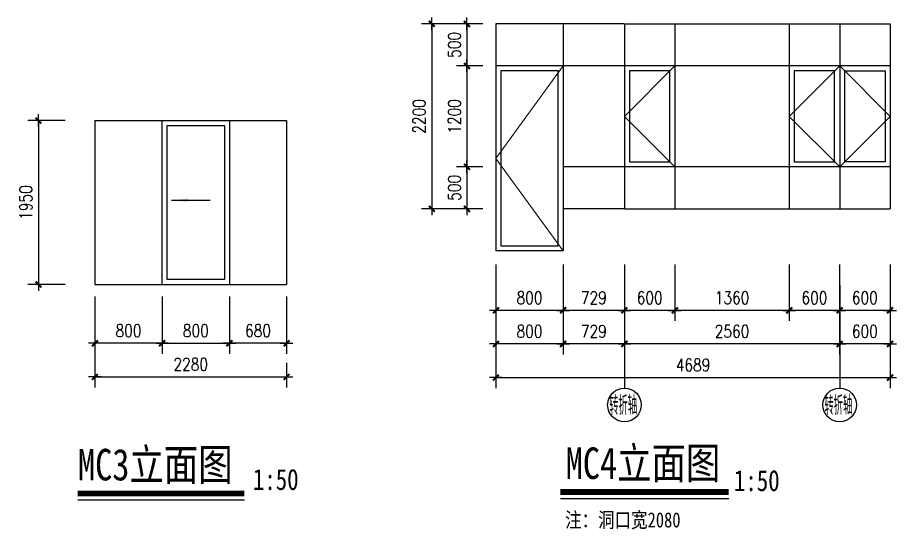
# Model space of a CAD drawing. Extents: x 12400 to 217743, y 90685 to 209848.
# Drawn here: x 200583 to 211037, y 119152 to 125240 of the extents above; entities that cross this region are included whole.
import ezdxf
from ezdxf.enums import TextEntityAlignment as Align

# ---------------------------------------------------------------- set-up
doc = ezdxf.new("R2010")
doc.units = 0
doc.header["$LTSCALE"] = 200
doc.layers.get('0').update_dxf_attribs({"linetype": 'CONTINUOUS'})
doc.layers.get('DEFPOINTS').update_dxf_attribs({"linetype": 'CONTINUOUS'})
for name, color, linetype in [('AXIS_TEXT', 7, 'CONTINUOUS'), ('PUB_DIM', 3, 'CONTINUOUS'), ('WINDOW', 2, 'CONTINUOUS')]:
    doc.layers.add(name, color=color, linetype=linetype)
doc.layers.add('LAYER1', color=3, linetype='CONTINUOUS', lineweight=18)
doc.styles.add('-黑体', font='SIMHEI.TTF', dxfattribs={"width": 0.8})
doc.styles.add('_HZTXT', font='txt.shx', dxfattribs={"width": 0.8, "bigfont": 'hztxt.shx'})
doc.styles.add('DIM_FONT', font='SIMPLEX', dxfattribs={"width": 0.8})
doc.dimstyles.new('DIMN50', dxfattribs={"dimscale": 0.5, "dimtxt": 300, "dimasz": 1, "dimexe": 250, "dimexo": 300, "dimgap": 150, "dimtad": 1, "dimdec": 0, "dimzin": 0, "dimdsep": 46, "dimtxsty": 'DIM_FONT', "dimblk": '_DIMX', "dimblk1": 'DOTSMALL', "dimblk2": 'DOTSMALL', "dimcen": 2.5, "dimclrt": 7, "dimadec": 0, "dimazin": 0, "dimtfac": 1, "dimtdec": 0, "dimtix": 1, "dimtmove": 2, "dimatfit": 3, "dimldrblk": '_DIMX', "dimfxl": 0, "dimtolj": 1, "dimtzin": 0, "dimarcsym": 0})

# ---------------------------------------------------------------- blocks, each defined once
blk = doc.blocks.new('_DIMX')
blk.add_line((-150, 0), (150, 0))
at = {"const_width": 50}
blk.add_lwpolyline([(-70, -70), (70, 70)], dxfattribs=at)
blk = doc.blocks.new('*D2534')
at = {"layer": 'DEFPOINTS', "color": 0, "linetype": 'Continuous'}
for p in [(201503, 122074), (202303, 122074, -483), (201503, 121366)]:
    blk.add_point(p, dxfattribs=at)
at = {"layer": 'PUB_DIM', "color": 0, "linetype": 'Continuous', "lineweight": -2}
for p, q in [((201503, 121924), (201503, 121241)), ((202303, 121924), (202303, 121241)), ((202302, 121366), (201503, 121366))]:
    blk.add_line(p, q, dxfattribs=at)
at = {"layer": 'PUB_DIM', "color": 0, "linetype": 'Continuous', "lineweight": -2, "xscale": 0.5, "yscale": 0.5, "zscale": 0.5, "rotation": 180}
blk.add_blockref('_DIMX', (201503, 121366), dxfattribs=at)
at = {"layer": 'PUB_DIM', "color": 0, "linetype": 'Continuous', "lineweight": -2, "xscale": 0.5, "yscale": 0.5, "zscale": 0.5}
blk.add_blockref('_DIMX', (202303, 121366), dxfattribs=at)
at = {"layer": 'PUB_DIM', "color": 7, "linetype": 'Continuous', "insert": (201903, 121516), "char_height": 150, "attachment_point": 5, "style": 'DIM_FONT'}
blk.add_mtext('\\A1;800', dxfattribs=at)
blk = doc.blocks.new('_DOTSMALL')
at = {"color": 0, "linetype": 'ByBlock', "const_width": 0.5}
blk.add_lwpolyline([(-0.0625, 0, 1), (0.0625, 0, 1)], format="xyb", close=True, dxfattribs=at)
blk = doc.blocks.new('*D2535')
at = {"layer": 'DEFPOINTS', "color": 0, "linetype": 'Continuous'}
for p in [(202303, 122074, -483), (203103, 122074), (203103, 121366)]:
    blk.add_point(p, dxfattribs=at)
at = {"layer": 'PUB_DIM', "color": 0, "linetype": 'Continuous', "lineweight": -2}
for p, q in [((202303, 121924), (202303, 121241)), ((203103, 121924), (203103, 121241)), ((202303, 121366), (203102, 121366))]:
    blk.add_line(p, q, dxfattribs=at)
at = {"layer": 'PUB_DIM', "color": 0, "linetype": 'Continuous', "lineweight": -2, "xscale": 0.5, "yscale": 0.5, "zscale": 0.5, "rotation": 180}
blk.add_blockref('_DIMX', (202303, 121366), dxfattribs=at)
at = {"layer": 'PUB_DIM', "color": 0, "linetype": 'Continuous', "lineweight": -2, "xscale": 0.5, "yscale": 0.5, "zscale": 0.5}
blk.add_blockref('_DIMX', (203103, 121366), dxfattribs=at)
at = {"layer": 'PUB_DIM', "color": 7, "linetype": 'Continuous', "insert": (202703, 121516), "char_height": 150, "attachment_point": 5, "style": 'DIM_FONT'}
blk.add_mtext('\\A1;800', dxfattribs=at)
blk = doc.blocks.new('*D2536')
at = {"layer": 'DEFPOINTS', "color": 0, "linetype": 'Continuous'}
for p in [(201298, 124015), (200831, 122065), (201298, 122065)]:
    blk.add_point(p, dxfattribs=at)
at = {"layer": 'PUB_DIM', "color": 0, "linetype": 'Continuous', "lineweight": -2}
for p, q in [((201148, 124015), (200706, 124015)), ((200831, 124015), (200831, 122066)), ((201148, 122065), (200706, 122065))]:
    blk.add_line(p, q, dxfattribs=at)
at = {"layer": 'PUB_DIM', "color": 0, "linetype": 'Continuous', "lineweight": -2, "xscale": 0.5, "yscale": 0.5, "zscale": 0.5}
for p, rotation in [((200831, 124015), 90), ((200831, 122065), 270)]:
    blk.add_blockref('_DIMX', p, dxfattribs=dict(at, rotation=rotation))
at = {"layer": 'PUB_DIM', "color": 7, "linetype": 'Continuous', "insert": (200681, 123040), "char_height": 150, "attachment_point": 5, "rotation": 90, "style": 'DIM_FONT'}
blk.add_mtext('\\A1;1950', dxfattribs=at)
blk = doc.blocks.new('*D2537')
at = {"layer": 'DEFPOINTS', "color": 0, "linetype": 'Continuous'}
for p in [(201503, 121787), (203783, 121285), (203783, 120966)]:
    blk.add_point(p, dxfattribs=at)
at = {"layer": 'PUB_DIM', "color": 0, "linetype": 'Continuous', "lineweight": -2}
for p, q in [((201503, 121637), (201503, 120841)), ((203783, 121135), (203783, 120841)), ((201503, 120966), (203782, 120966))]:
    blk.add_line(p, q, dxfattribs=at)
at = {"layer": 'PUB_DIM', "color": 0, "linetype": 'Continuous', "lineweight": -2, "xscale": 0.5, "yscale": 0.5, "zscale": 0.5, "rotation": 180}
blk.add_blockref('_DIMX', (201503, 120966), dxfattribs=at)
at = {"layer": 'PUB_DIM', "color": 0, "linetype": 'Continuous', "lineweight": -2, "xscale": 0.5, "yscale": 0.5, "zscale": 0.5}
blk.add_blockref('_DIMX', (203783, 120966), dxfattribs=at)
at = {"layer": 'PUB_DIM', "color": 7, "linetype": 'Continuous', "insert": (202643, 121116), "char_height": 150, "attachment_point": 5, "style": 'DIM_FONT'}
blk.add_mtext('\\A1;2280', dxfattribs=at)
blk = doc.blocks.new('_ARROW')
blk.add_solid([(0, 0), (-1, 0.1), (-1, -0.1)])
blk = doc.blocks.new('*D2538')
at = {"layer": 'DEFPOINTS', "color": 0, "linetype": 'Continuous'}
for p in [(203103, 122074), (203783, 122074, -257), (203103, 121366)]:
    blk.add_point(p, dxfattribs=at)
at = {"layer": 'PUB_DIM', "color": 0, "linetype": 'Continuous', "lineweight": -2}
for p, q in [((203103, 121924), (203103, 121241)), ((203783, 121924), (203783, 121241)), ((203782, 121366), (203103, 121366))]:
    blk.add_line(p, q, dxfattribs=at)
at = {"layer": 'PUB_DIM', "color": 0, "linetype": 'Continuous', "lineweight": -2, "xscale": 0.5, "yscale": 0.5, "zscale": 0.5, "rotation": 180}
blk.add_blockref('_DIMX', (203103, 121366), dxfattribs=at)
at = {"layer": 'PUB_DIM', "color": 0, "linetype": 'Continuous', "lineweight": -2, "xscale": 0.5, "yscale": 0.5, "zscale": 0.5}
blk.add_blockref('_DIMX', (203783, 121366), dxfattribs=at)
at = {"layer": 'PUB_DIM', "color": 7, "linetype": 'Continuous', "insert": (203443, 121516), "char_height": 150, "attachment_point": 5, "style": 'DIM_FONT'}
blk.add_mtext('\\A1;680', dxfattribs=at)
blk = doc.blocks.new('*D2539')
at = {"layer": 'DEFPOINTS', "color": 0, "linetype": 'Continuous'}
for p in [(210962, 122223, 979), (206273, 122206, 483), (210962, 120958)]:
    blk.add_point(p, dxfattribs=at)
at = {"layer": 'PUB_DIM', "color": 0, "linetype": 'Continuous', "lineweight": -2}
for p, q in [((206273, 122056), (206273, 120833)), ((210962, 122073), (210962, 120833)), ((206274, 120958), (210962, 120958))]:
    blk.add_line(p, q, dxfattribs=at)
at = {"layer": 'PUB_DIM', "color": 0, "linetype": 'Continuous', "lineweight": -2, "xscale": 0.5, "yscale": 0.5, "zscale": 0.5, "rotation": 180}
blk.add_blockref('_DIMX', (206273, 120958), dxfattribs=at)
at = {"layer": 'PUB_DIM', "color": 0, "linetype": 'Continuous', "lineweight": -2, "xscale": 0.5, "yscale": 0.5, "zscale": 0.5}
blk.add_blockref('_DIMX', (210962, 120958), dxfattribs=at)
at = {"layer": 'PUB_DIM', "color": 7, "linetype": 'Continuous', "insert": (208618, 121108), "char_height": 150, "attachment_point": 5, "style": 'DIM_FONT'}
blk.add_mtext('\\A1;4689', dxfattribs=at)
blk = doc.blocks.new('A$C55AC4DBD')
blk.add_circle((200, 200, 483), 200)
at = {"layer": 'AXIS_TEXT', "style": '_HZTXT', "width": 0.51111}
blk.add_attdef('转折轴', text='', height=224, rotation=1.7767, dxfattribs=at).set_placement((22, 78, 483), (354, 88, 483), align=Align.FIT)
blk = doc.blocks.new('*D2540')
at = {"layer": 'DEFPOINTS', "color": 0, "linetype": 'Continuous'}
for p in [(206267, 124665), (205929, 123465), (206267, 123465)]:
    blk.add_point(p, dxfattribs=at)
at = {"layer": 'PUB_DIM', "color": 0, "linetype": 'Continuous', "lineweight": -2}
for p, q in [((206117, 124665), (205804, 124665)), ((205929, 124665), (205929, 123466)), ((206117, 123465), (205804, 123465))]:
    blk.add_line(p, q, dxfattribs=at)
at = {"layer": 'PUB_DIM', "color": 0, "linetype": 'Continuous', "lineweight": -2, "xscale": 0.5, "yscale": 0.5, "zscale": 0.5}
for p, rotation in [((205929, 124665), 90), ((205929, 123465), 270)]:
    blk.add_blockref('_DIMX', p, dxfattribs=dict(at, rotation=rotation))
at = {"layer": 'PUB_DIM', "color": 7, "linetype": 'Continuous', "insert": (205779, 124065), "char_height": 150, "attachment_point": 5, "rotation": 90, "style": 'DIM_FONT'}
blk.add_mtext('\\A1;1200', dxfattribs=at)
blk = doc.blocks.new('*D2541')
at = {"layer": 'DEFPOINTS', "color": 0, "linetype": 'Continuous'}
for p in [(206202, 125165), (205511, 122965), (206202, 122965)]:
    blk.add_point(p, dxfattribs=at)
at = {"layer": 'PUB_DIM', "color": 0, "linetype": 'Continuous', "lineweight": -2}
for p, q in [((206052, 125165), (205386, 125165)), ((205511, 125165), (205511, 122966)), ((206052, 122965), (205386, 122965))]:
    blk.add_line(p, q, dxfattribs=at)
at = {"layer": 'PUB_DIM', "color": 0, "linetype": 'Continuous', "lineweight": -2, "xscale": 0.5, "yscale": 0.5, "zscale": 0.5}
for p, rotation in [((205511, 125165), 90), ((205511, 122965), 270)]:
    blk.add_blockref('_DIMX', p, dxfattribs=dict(at, rotation=rotation))
at = {"layer": 'PUB_DIM', "color": 7, "linetype": 'Continuous', "insert": (205361, 124065), "char_height": 150, "attachment_point": 5, "rotation": 90, "style": 'DIM_FONT'}
blk.add_mtext('\\A1;2200', dxfattribs=at)
blk = doc.blocks.new('*D2542')
at = {"layer": 'DEFPOINTS', "color": 0, "linetype": 'Continuous'}
for p in [(206273, 122454), (207073, 122454), (206273, 121758)]:
    blk.add_point(p, dxfattribs=at)
at = {"layer": 'PUB_DIM', "color": 0, "linetype": 'Continuous', "lineweight": -2}
for p, q in [((206273, 122304), (206273, 121633)), ((207073, 122304), (207073, 121633)), ((207073, 121758), (206274, 121758))]:
    blk.add_line(p, q, dxfattribs=at)
at = {"layer": 'PUB_DIM', "color": 0, "linetype": 'Continuous', "lineweight": -2, "xscale": 0.5, "yscale": 0.5, "zscale": 0.5, "rotation": 180}
blk.add_blockref('_DIMX', (206273, 121758), dxfattribs=at)
at = {"layer": 'PUB_DIM', "color": 0, "linetype": 'Continuous', "lineweight": -2, "xscale": 0.5, "yscale": 0.5, "zscale": 0.5}
blk.add_blockref('_DIMX', (207073, 121758), dxfattribs=at)
at = {"layer": 'PUB_DIM', "color": 7, "linetype": 'Continuous', "insert": (206673, 121908), "char_height": 150, "attachment_point": 5, "style": 'DIM_FONT'}
blk.add_mtext('\\A1;800', dxfattribs=at)
blk = doc.blocks.new('*D2543')
at = {"layer": 'DEFPOINTS', "color": 0, "linetype": 'Continuous'}
for p in [(206267, 123465), (205929, 122965), (206267, 122965)]:
    blk.add_point(p, dxfattribs=at)
at = {"layer": 'PUB_DIM', "color": 0, "linetype": 'Continuous', "lineweight": -2}
for p, q in [((206117, 123465), (205804, 123465)), ((205929, 123465), (205929, 122966)), ((206117, 122965), (205804, 122965))]:
    blk.add_line(p, q, dxfattribs=at)
at = {"layer": 'PUB_DIM', "color": 0, "linetype": 'Continuous', "lineweight": -2, "xscale": 0.5, "yscale": 0.5, "zscale": 0.5}
for p, rotation in [((205929, 123465), 90), ((205929, 122965), 270)]:
    blk.add_blockref('_DIMX', p, dxfattribs=dict(at, rotation=rotation))
at = {"layer": 'PUB_DIM', "color": 7, "linetype": 'Continuous', "insert": (205779, 123215), "char_height": 150, "attachment_point": 5, "rotation": 90, "style": 'DIM_FONT'}
blk.add_mtext('\\A1;500', dxfattribs=at)
blk = doc.blocks.new('*D2544')
at = {"layer": 'DEFPOINTS', "color": 0, "linetype": 'Continuous'}
for p in [(206267, 125165), (205929, 124665), (206267, 124665)]:
    blk.add_point(p, dxfattribs=at)
at = {"layer": 'PUB_DIM', "color": 0, "linetype": 'Continuous', "lineweight": -2}
for p, q in [((206117, 125165), (205804, 125165)), ((205929, 125165), (205929, 124666)), ((206117, 124665), (205804, 124665))]:
    blk.add_line(p, q, dxfattribs=at)
at = {"layer": 'PUB_DIM', "color": 0, "linetype": 'Continuous', "lineweight": -2, "xscale": 0.5, "yscale": 0.5, "zscale": 0.5}
for p, rotation in [((205929, 125165), 90), ((205929, 124665), 270)]:
    blk.add_blockref('_DIMX', p, dxfattribs=dict(at, rotation=rotation))
at = {"layer": 'PUB_DIM', "color": 7, "linetype": 'Continuous', "insert": (205779, 124915), "char_height": 150, "attachment_point": 5, "rotation": 90, "style": 'DIM_FONT'}
blk.add_mtext('\\A1;500', dxfattribs=at)
blk = doc.blocks.new('*D2545')
at = {"layer": 'DEFPOINTS', "color": 0, "linetype": 'Continuous'}
for p in [(207073, 122454), (207802, 122454, -646), (207073, 121758)]:
    blk.add_point(p, dxfattribs=at)
at = {"layer": 'PUB_DIM', "color": 0, "linetype": 'Continuous', "lineweight": -2}
for p, q in [((207073, 122304), (207073, 121633)), ((207802, 122304), (207802, 121633)), ((207802, 121758), (207074, 121758))]:
    blk.add_line(p, q, dxfattribs=at)
at = {"layer": 'PUB_DIM', "color": 0, "linetype": 'Continuous', "lineweight": -2, "xscale": 0.5, "yscale": 0.5, "zscale": 0.5, "rotation": 180}
blk.add_blockref('_DIMX', (207073, 121758), dxfattribs=at)
at = {"layer": 'PUB_DIM', "color": 0, "linetype": 'Continuous', "lineweight": -2, "xscale": 0.5, "yscale": 0.5, "zscale": 0.5}
blk.add_blockref('_DIMX', (207802, 121758), dxfattribs=at)
at = {"layer": 'PUB_DIM', "color": 7, "linetype": 'Continuous', "insert": (207438, 121908), "char_height": 150, "attachment_point": 5, "style": 'DIM_FONT'}
blk.add_mtext('\\A1;729', dxfattribs=at)
blk = doc.blocks.new('*D2550')
at = {"layer": 'DEFPOINTS', "color": 0, "linetype": 'Continuous'}
for p in [(210362, 122454), (210962, 122454), (210362, 121758)]:
    blk.add_point(p, dxfattribs=at)
at = {"layer": 'PUB_DIM', "color": 0, "linetype": 'Continuous', "lineweight": -2}
for p, q in [((210362, 122304), (210362, 121633)), ((210962, 122304), (210962, 121633)), ((210962, 121758), (210363, 121758))]:
    blk.add_line(p, q, dxfattribs=at)
at = {"layer": 'PUB_DIM', "color": 0, "linetype": 'Continuous', "lineweight": -2, "xscale": 0.5, "yscale": 0.5, "zscale": 0.5, "rotation": 180}
blk.add_blockref('_DIMX', (210362, 121758), dxfattribs=at)
at = {"layer": 'PUB_DIM', "color": 0, "linetype": 'Continuous', "lineweight": -2, "xscale": 0.5, "yscale": 0.5, "zscale": 0.5}
blk.add_blockref('_DIMX', (210962, 121758), dxfattribs=at)
at = {"layer": 'PUB_DIM', "color": 7, "linetype": 'Continuous', "insert": (210662, 121908), "char_height": 150, "attachment_point": 5, "style": 'DIM_FONT'}
blk.add_mtext('\\A1;600', dxfattribs=at)
blk = doc.blocks.new('*D2551')
at = {"layer": 'DEFPOINTS', "color": 0, "linetype": 'Continuous'}
for p in [(209762, 122454), (210362, 122454), (209762, 121758)]:
    blk.add_point(p, dxfattribs=at)
at = {"layer": 'PUB_DIM', "color": 0, "linetype": 'Continuous', "lineweight": -2}
for p, q in [((209762, 122304), (209762, 121633)), ((210362, 122304), (210362, 121633)), ((210362, 121758), (209763, 121758))]:
    blk.add_line(p, q, dxfattribs=at)
at = {"layer": 'PUB_DIM', "color": 0, "linetype": 'Continuous', "lineweight": -2, "xscale": 0.5, "yscale": 0.5, "zscale": 0.5, "rotation": 180}
blk.add_blockref('_DIMX', (209762, 121758), dxfattribs=at)
at = {"layer": 'PUB_DIM', "color": 0, "linetype": 'Continuous', "lineweight": -2, "xscale": 0.5, "yscale": 0.5, "zscale": 0.5}
blk.add_blockref('_DIMX', (210362, 121758), dxfattribs=at)
at = {"layer": 'PUB_DIM', "color": 7, "linetype": 'Continuous', "insert": (210062, 121908), "char_height": 150, "attachment_point": 5, "style": 'DIM_FONT'}
blk.add_mtext('\\A1;600', dxfattribs=at)
blk = doc.blocks.new('*D2552')
at = {"layer": 'DEFPOINTS', "color": 0, "linetype": 'Continuous'}
for p in [(207802, 122454), (208402, 122454), (207802, 121758)]:
    blk.add_point(p, dxfattribs=at)
at = {"layer": 'PUB_DIM', "color": 0, "linetype": 'Continuous', "lineweight": -2}
for p, q in [((207802, 122304), (207802, 121633)), ((208402, 122304), (208402, 121633)), ((208402, 121758), (207803, 121758))]:
    blk.add_line(p, q, dxfattribs=at)
at = {"layer": 'PUB_DIM', "color": 0, "linetype": 'Continuous', "lineweight": -2, "xscale": 0.5, "yscale": 0.5, "zscale": 0.5, "rotation": 180}
blk.add_blockref('_DIMX', (207802, 121758), dxfattribs=at)
at = {"layer": 'PUB_DIM', "color": 0, "linetype": 'Continuous', "lineweight": -2, "xscale": 0.5, "yscale": 0.5, "zscale": 0.5}
blk.add_blockref('_DIMX', (208402, 121758), dxfattribs=at)
at = {"layer": 'PUB_DIM', "color": 7, "linetype": 'Continuous', "insert": (208102, 121908), "char_height": 150, "attachment_point": 5, "style": 'DIM_FONT'}
blk.add_mtext('\\A1;600', dxfattribs=at)
blk = doc.blocks.new('*D2553')
at = {"layer": 'DEFPOINTS', "color": 0, "linetype": 'Continuous'}
for p in [(208402, 122454, 965), (209762, 122454), (208402, 121758)]:
    blk.add_point(p, dxfattribs=at)
at = {"layer": 'PUB_DIM', "color": 0, "linetype": 'Continuous', "lineweight": -2}
for p, q in [((208402, 122304), (208402, 121633)), ((209762, 122304), (209762, 121633)), ((209762, 121758), (208403, 121758))]:
    blk.add_line(p, q, dxfattribs=at)
at = {"layer": 'PUB_DIM', "color": 0, "linetype": 'Continuous', "lineweight": -2, "xscale": 0.5, "yscale": 0.5, "zscale": 0.5, "rotation": 180}
blk.add_blockref('_DIMX', (208402, 121758), dxfattribs=at)
at = {"layer": 'PUB_DIM', "color": 0, "linetype": 'Continuous', "lineweight": -2, "xscale": 0.5, "yscale": 0.5, "zscale": 0.5}
blk.add_blockref('_DIMX', (209762, 121758), dxfattribs=at)
at = {"layer": 'PUB_DIM', "color": 7, "linetype": 'Continuous', "insert": (209082, 121908), "char_height": 150, "attachment_point": 5, "style": 'DIM_FONT'}
blk.add_mtext('\\A1;1360', dxfattribs=at)
blk = doc.blocks.new('*D2573')
at = {"layer": 'DEFPOINTS', "color": 0, "linetype": 'Continuous'}
for p in [(206273, 122054), (207073, 122054), (206273, 121358)]:
    blk.add_point(p, dxfattribs=at)
at = {"layer": 'PUB_DIM', "color": 0, "linetype": 'Continuous', "lineweight": -2}
for p, q in [((206273, 121904), (206273, 121233)), ((207073, 121904), (207073, 121233)), ((207073, 121358), (206274, 121358))]:
    blk.add_line(p, q, dxfattribs=at)
at = {"layer": 'PUB_DIM', "color": 0, "linetype": 'Continuous', "lineweight": -2, "xscale": 0.5, "yscale": 0.5, "zscale": 0.5, "rotation": 180}
blk.add_blockref('_DIMX', (206273, 121358), dxfattribs=at)
at = {"layer": 'PUB_DIM', "color": 0, "linetype": 'Continuous', "lineweight": -2, "xscale": 0.5, "yscale": 0.5, "zscale": 0.5}
blk.add_blockref('_DIMX', (207073, 121358), dxfattribs=at)
at = {"layer": 'PUB_DIM', "color": 7, "linetype": 'Continuous', "insert": (206673, 121508), "char_height": 150, "attachment_point": 5, "style": 'DIM_FONT'}
blk.add_mtext('\\A1;800', dxfattribs=at)
blk = doc.blocks.new('*D2574')
at = {"layer": 'DEFPOINTS', "color": 0, "linetype": 'Continuous'}
for p in [(207073, 122054), (207802, 122054, -646), (207073, 121358)]:
    blk.add_point(p, dxfattribs=at)
at = {"layer": 'PUB_DIM', "color": 0, "linetype": 'Continuous', "lineweight": -2}
for p, q in [((207073, 121904), (207073, 121233)), ((207802, 121904), (207802, 121233)), ((207802, 121358), (207074, 121358))]:
    blk.add_line(p, q, dxfattribs=at)
at = {"layer": 'PUB_DIM', "color": 0, "linetype": 'Continuous', "lineweight": -2, "xscale": 0.5, "yscale": 0.5, "zscale": 0.5, "rotation": 180}
blk.add_blockref('_DIMX', (207073, 121358), dxfattribs=at)
at = {"layer": 'PUB_DIM', "color": 0, "linetype": 'Continuous', "lineweight": -2, "xscale": 0.5, "yscale": 0.5, "zscale": 0.5}
blk.add_blockref('_DIMX', (207802, 121358), dxfattribs=at)
at = {"layer": 'PUB_DIM', "color": 7, "linetype": 'Continuous', "insert": (207438, 121508), "char_height": 150, "attachment_point": 5, "style": 'DIM_FONT'}
blk.add_mtext('\\A1;729', dxfattribs=at)
blk = doc.blocks.new('*D2575')
at = {"layer": 'DEFPOINTS', "color": 0, "linetype": 'Continuous'}
for p in [(207802, 122054), (210362, 122054), (207802, 121358)]:
    blk.add_point(p, dxfattribs=at)
at = {"layer": 'PUB_DIM', "color": 0, "linetype": 'Continuous', "lineweight": -2}
for p, q in [((207802, 121904), (207802, 121233)), ((210362, 121904), (210362, 121233)), ((210362, 121358), (207803, 121358))]:
    blk.add_line(p, q, dxfattribs=at)
at = {"layer": 'PUB_DIM', "color": 0, "linetype": 'Continuous', "lineweight": -2, "xscale": 0.5, "yscale": 0.5, "zscale": 0.5, "rotation": 180}
blk.add_blockref('_DIMX', (207802, 121358), dxfattribs=at)
at = {"layer": 'PUB_DIM', "color": 0, "linetype": 'Continuous', "lineweight": -2, "xscale": 0.5, "yscale": 0.5, "zscale": 0.5}
blk.add_blockref('_DIMX', (210362, 121358), dxfattribs=at)
at = {"layer": 'PUB_DIM', "color": 7, "linetype": 'Continuous', "insert": (209082, 121508), "char_height": 150, "attachment_point": 5, "style": 'DIM_FONT'}
blk.add_mtext('\\A1;2560', dxfattribs=at)
blk = doc.blocks.new('*D2576')
at = {"layer": 'DEFPOINTS', "color": 0, "linetype": 'Continuous'}
for p in [(210362, 122054), (210962, 122054), (210362, 121358)]:
    blk.add_point(p, dxfattribs=at)
at = {"layer": 'PUB_DIM', "color": 0, "linetype": 'Continuous', "lineweight": -2}
for p, q in [((210362, 121904), (210362, 121233)), ((210962, 121904), (210962, 121233)), ((210962, 121358), (210363, 121358))]:
    blk.add_line(p, q, dxfattribs=at)
at = {"layer": 'PUB_DIM', "color": 0, "linetype": 'Continuous', "lineweight": -2, "xscale": 0.5, "yscale": 0.5, "zscale": 0.5, "rotation": 180}
blk.add_blockref('_DIMX', (210362, 121358), dxfattribs=at)
at = {"layer": 'PUB_DIM', "color": 0, "linetype": 'Continuous', "lineweight": -2, "xscale": 0.5, "yscale": 0.5, "zscale": 0.5}
blk.add_blockref('_DIMX', (210962, 121358), dxfattribs=at)
at = {"layer": 'PUB_DIM', "color": 7, "linetype": 'Continuous', "insert": (210662, 121508), "char_height": 150, "attachment_point": 5, "style": 'DIM_FONT'}
blk.add_mtext('\\A1;600', dxfattribs=at)

msp = doc.modelspace()

# ---------------------------------------------------------------- linework, layer by layer
for p, q in [((201298.467, 119502.675), (203280.608, 119502.675)), ((207041.062, 119519.686), (209042.84, 119519.686))]:
    msp.add_line(p, q)
at = {"const_width": 69.444}
for points in [[(201298.467, 119579.913), (203280.608, 119579.913)], [(207041.062, 119596.924), (209042.84, 119596.924)]]:
    msp.add_lwpolyline(points, dxfattribs=at)
at = {"layer": 'LAYER1', "color": 8, "ltscale": 0.6}
msp.add_lwpolyline([(207073.021, 124665.188), (206273.021, 123565.188), (207073.021, 122465.188)], dxfattribs=at)
at = {"layer": 'LAYER1', "color": 8, "ltscale": 0.6, "elevation": -482.681}
for points in [[(208402.474, 124665.188), (207802.474, 124065.188), (208402.474, 123465.188)], [(210362.474, 124665.188), (209762.474, 124065.188), (210362.474, 123465.188)], [(210362.474, 124665.188), (210962.474, 124065.188), (210362.474, 123465.188)]]:
    msp.add_lwpolyline(points, dxfattribs=at)
at = {"layer": 'PUB_DIM', "linetype": 'Continuous'}
for p, q in [((207802.474, 122057.694, -965.361), (207802.474, 120832.907, -482.681)), ((210362.474, 122057.694, -482.681), (210362.474, 120832.907))]:
    msp.add_line(p, q, dxfattribs=at)
msp.add_lwpolyline([(202412.63, 123067.783), (202875.402, 123067.783)], dxfattribs=at)
at = {"layer": 'WINDOW', "color": 4}
for p, q in [((206273.021, 125165.188, -482.681), (206273.021, 122465.188, -482.681)), ((207796.021, 125165.188, -482.681), (206273.021, 125165.188, -482.681)), ((207073.021, 125165.188, -482.681), (207073.021, 122465.188, -482.681)), ((207802.474, 125165.188, -482.681), (210962.474, 125165.188, -482.681)), ((207802.474, 125165.188, -482.681), (207802.474, 122965.188, -482.681)), ((207802.474, 125165.188, -482.681), (207802.474, 122965.188, -482.681)), ((208402.474, 125165.188, -482.681), (208402.474, 122965.188, -482.681)), ((209762.474, 125165.188, -482.681), (209762.474, 122965.188, -482.681)), ((210362.474, 125165.188, -482.681), (210362.474, 122965.188, -482.681)), ((210962.474, 125165.188, -482.681), (210962.474, 122965.188, -482.681)), ((210962.474, 124665.188, -482.681), (206273.021, 124665.188, -482.681)), ((207802.474, 124665.188, -482.681), (207802.474, 122965.188, -482.681)), ((201502.797, 124015.285), (201502.797, 122065.285)), ((201502.797, 124015.285), (203782.797, 124015.285)), ((203782.797, 124015.285), (203782.797, 122065.285)), ((210962.474, 123465.188, -482.681), (207073.021, 123465.188, -482.681)), ((207802.474, 123465.188, -482.681), (207802.474, 123465.188, -482.681)), ((207796.021, 122965.188, -482.681), (207073.021, 122965.188, -482.681)), ((207802.474, 122965.188, -482.681), (210962.474, 122965.188, -482.681)), ((207073.021, 122465.188, -482.681), (206273.021, 122465.188, -482.681)), ((201502.797, 122065.285), (203782.797, 122065.285))]:
    msp.add_line(p, q, dxfattribs=at)
at = {"layer": 'WINDOW'}
for p, q in [((202302.797, 122065.285), (202302.797, 124015.285)), ((203102.797, 124015.285), (203102.797, 122065.285))]:
    msp.add_line(p, q, dxfattribs=at)
for points in [[(207013.021, 124605.188), (206333.021, 124605.188), (206333.021, 122525.188), (207013.021, 122525.188)], [(208342.474, 124605.188), (207862.474, 124605.188), (207862.474, 123525.188), (208342.474, 123525.188)], [(210302.474, 124605.188), (209822.474, 124605.188), (209822.474, 123525.188), (210302.474, 123525.188)], [(210422.474, 124605.188), (210902.474, 124605.188), (210902.474, 123525.188), (210422.474, 123525.188)], [(202362.797, 123955.285), (203042.797, 123955.285), (203042.797, 122125.285), (202362.797, 122125.285)]]:
    msp.add_lwpolyline(points, close=True, dxfattribs=at)

# ---------------------------------------------------------------- block references
at = {"layer": 'PUB_DIM', "linetype": 'Continuous', "xscale": -200, "yscale": 200, "zscale": 200}
msp.add_blockref('_ARROW', (202412.63, 123067.783), dxfattribs=at)
at = {"layer": 'PUB_DIM', "linetype": 'Continuous', "xscale": 200, "yscale": 200, "zscale": 200, "rotation": 180}
msp.add_blockref('_ARROW', (202412.63, 123067.783), dxfattribs=at)
at = {"layer": 'PUB_DIM', "linetype": 'Continuous'}
for p in [(207602.475, 120432.907, -965.361), (210162.475, 120432.907, -482.681)]:
    msp.add_blockref('A$C55AC4DBD', p, dxfattribs=at).add_auto_attribs({'转折轴': '转折轴'})

# ---------------------------------------------------------------- texts
at = {"style": '-黑体', "width": 0.8}
for s, height, p in [('MC3立面图', 375, (201301.257, 119735.193)), ('MC4立面图', 375, (207102.823, 119752.204)), ('1:50', 250, (203382.006, 119621.782)), ('1:50', 250, (209104.356, 119607.794)), ('注：洞口宽2080', 180, (207095.366, 119175.383))]:
    msp.add_text(s, height=height, dxfattribs=at).set_placement(p)

# ---------------------------------------------------------------- dimensions: what is measured, and where the dimension line sits
at = {"layer": 'PUB_DIM', "linetype": 'Continuous'}
for base, p1, p2, picture, middle in [((205511.263, 122965.188, -482.681), (206202.463, 125165.188, -482.681), (206202.463, 122965.188, -482.681), '*D2541', (205361.263, 124065.188, -482.681)), ((205929.235, 124665.188, -482.681), (206266.675, 125165.188, -482.681), (206266.675, 124665.188, -482.681), '*D2544', (205779.235, 124915.188, -482.681)), ((205929.235, 123465.188, -482.681), (206266.675, 124665.188, -482.681), (206266.675, 123465.188, -482.681), '*D2540', (205779.235, 124065.188, -482.681)), ((200831.466, 122065.285), (201297.86, 124015.285), (201297.86, 122065.285), '*D2536', (200681.466, 123040.285)), ((205929.235, 122965.188, -482.681), (206266.675, 123465.188, -482.681), (206266.675, 122965.188, -482.681), '*D2543', (205779.235, 123215.188, -482.681))]:
    dim = msp.add_linear_dim(base=base, p1=p1, p2=p2, angle=90, dimstyle='DIMN50', dxfattribs=at)
    dim.commit()
    dim.dimension.update_dxf_attribs({"geometry": picture, "text_midpoint": middle})
for base, p1, p2, picture, middle in [((206273.021, 121757.712), (207073.021, 122454.195), (206273.021, 122454.195), '*D2542', (206673.021, 121907.712)), ((207073.021, 121757.712, 482.681), (207802.474, 122454.195, -163.632), (207073.021, 122454.195, 482.681), '*D2545', (207437.748, 121907.712, 482.681)), ((207802.474, 121757.712, -965.361), (208402.474, 122454.195, -965.361), (207802.474, 122454.195, -965.361), '*D2552', (208102.474, 121907.712, -965.361)), ((208402.474, 121757.712, -965.361), (209762.474, 122454.195, -965.361), (208402.474, 122454.195), '*D2553', (209082.474, 121907.712, -965.361)), ((209762.474, 121757.712, -482.681), (210362.474, 122454.195, -482.681), (209762.474, 122454.195, -482.681), '*D2551', (210062.474, 121907.712, -482.681)), ((210362.474, 121757.712, -482.681), (210962.474, 122454.195, -482.681), (210362.474, 122454.195, -482.681), '*D2550', (210662.474, 121907.712, -482.681)), ((210962.474, 120957.907, -482.681), (206273.021, 122206.308), (210962.474, 122223.238, 496.418), '*D2539', (208617.748, 121107.907, -482.681)), ((201502.797, 121365.604, 482.681), (202302.797, 122074.476), (201502.797, 122074.476, 482.681), '*D2534', (201902.797, 121515.604, 482.681)), ((203102.797, 121365.604, 482.681), (202302.797, 122074.476), (203102.797, 122074.476, 482.681), '*D2535', (202702.797, 121515.604, 482.681)), ((203102.797, 121365.604, 482.681), (203782.797, 122074.476, 225.251), (203102.797, 122074.476, 482.681), '*D2538', (203442.797, 121515.604, 482.681)), ((206273.021, 121357.81, -482.681), (207073.021, 122054.292, -482.681), (206273.021, 122054.292, -482.681), '*D2573', (206673.021, 121507.81, -482.681)), ((207073.021, 121357.81), (207802.474, 122054.292, -646.312), (207073.021, 122054.292), '*D2574', (207437.748, 121507.81)), ((207802.474, 121357.81, -1448.042), (210362.474, 122054.292, -1448.042), (207802.474, 122054.292, -1448.042), '*D2575', (209082.474, 121507.81, -1448.042)), ((210362.474, 121357.81, -965.361), (210962.474, 122054.292, -965.361), (210362.474, 122054.292, -965.361), '*D2576', (210662.474, 121507.81, -965.361)), ((203782.797, 120965.702), (201502.797, 121786.944), (203782.797, 121284.913), '*D2537', (202642.797, 121115.702))]:
    dim = msp.add_linear_dim(base=base, p1=p1, p2=p2, dimstyle='DIMN50', dxfattribs=at)
    dim.commit()
    dim.dimension.update_dxf_attribs({"geometry": picture, "text_midpoint": middle})

doc.saveas('drawing.dxf')
